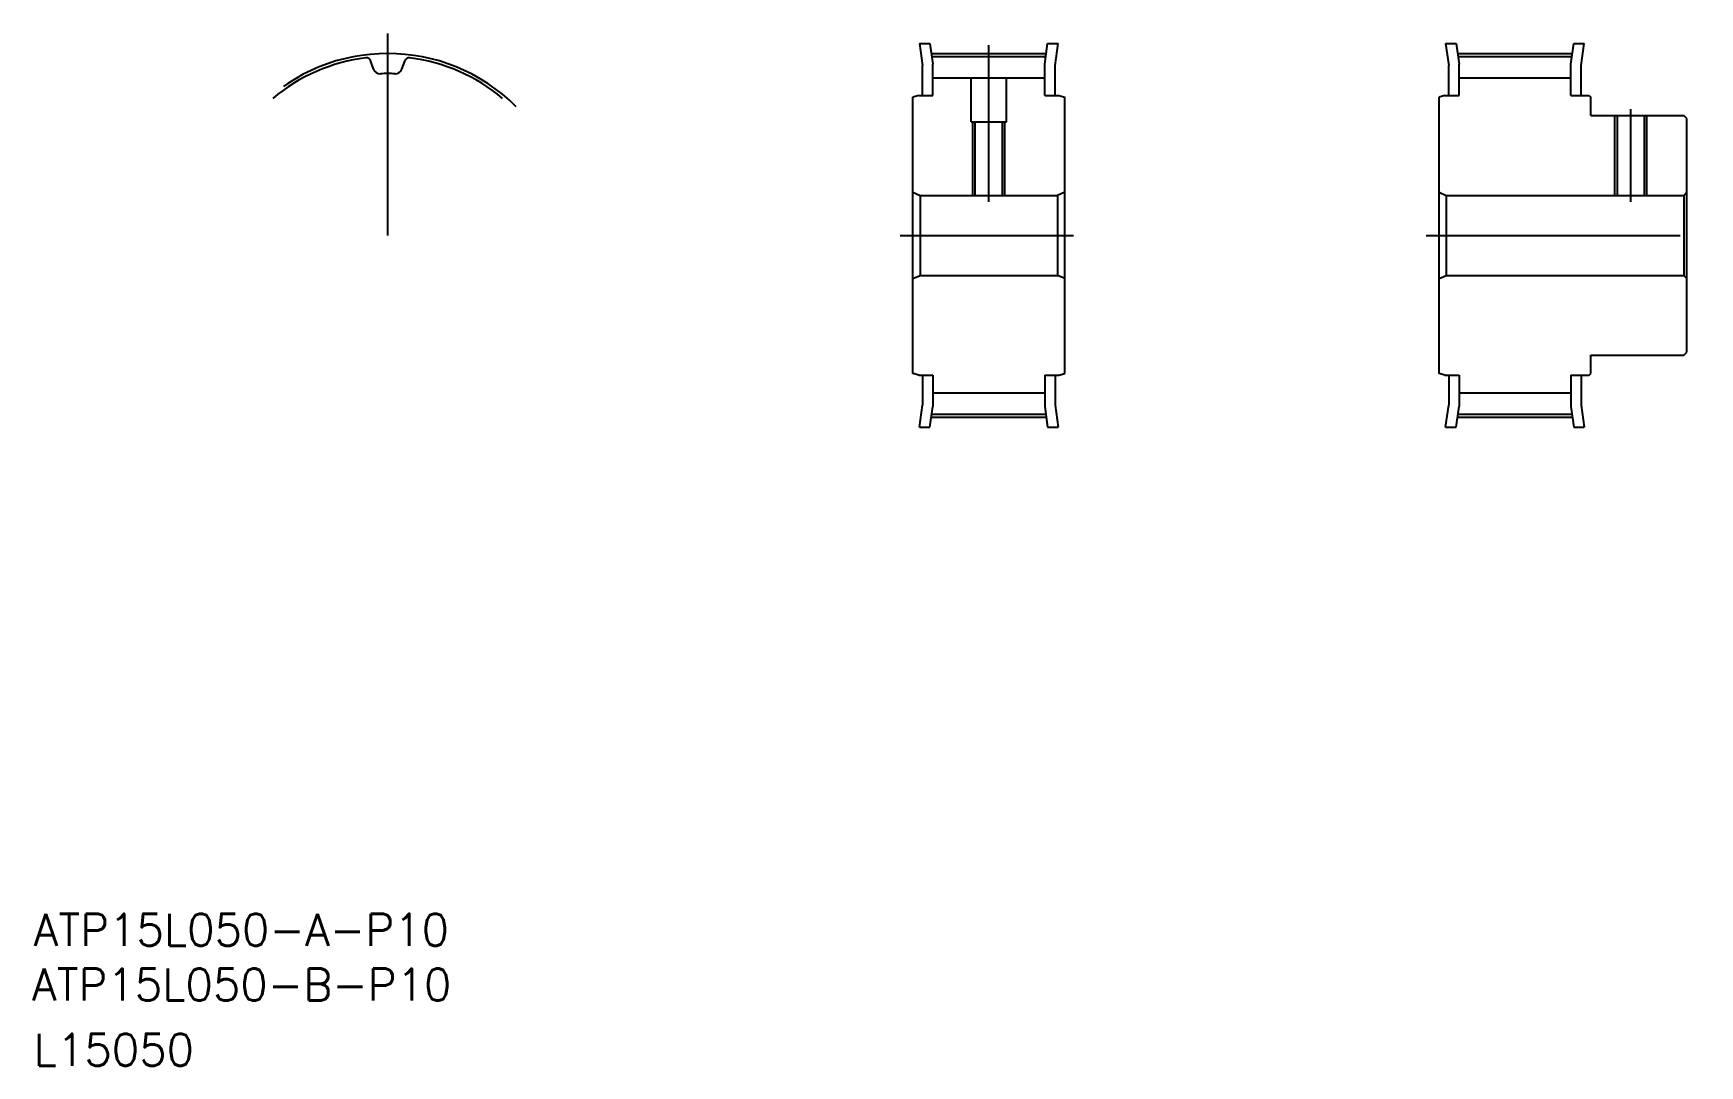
# Model space of a CAD drawing. Extents: x 10 to 218, y 10 to 139.
import ezdxf

# ---------------------------------------------------------------- set-up
doc = ezdxf.new("R2010")
doc.units = 0
doc.linetypes.add('CENTER', pattern=[50.8, 31.75, -6.35, 6.35, -6.35])
doc.linetypes.add('DASHED', pattern=[19.05, 12.7, -6.35])
doc.layers.get('0').update_dxf_attribs({"linetype": 'CONTINUOUS'})
doc.layers.add('CENTER', color=1, linetype='CENTER')
doc.styles.get("Standard").update_dxf_attribs({"font": 'txt', "bigfont": 'BIGFONT'})

msp = doc.modelspace()

# ---------------------------------------------------------------- linework, layer by layer
at = {"color": 7, "linetype": 'CONTINUOUS'}
for p, q in [((120.77, 137.82), (121.17, 135.04)), ((120.77, 137.82), (122.09, 137.82)), ((122.09, 137.82), (122.45, 135.21)), ((136.45, 135.21), (136.8, 137.82)), ((136.8, 137.82), (138.12, 137.82)), ((137.73, 135.04), (138.12, 137.82)), ((186.57, 137.82), (186.97, 135.04)), ((186.57, 137.82), (187.89, 137.82)), ((187.89, 137.82), (188.25, 135.21)), ((202.25, 135.21), (202.6, 137.82)), ((202.6, 137.82), (203.92, 137.82)), ((203.53, 135.04), (203.92, 137.82)), ((52.51, 134.6), (52.12, 135.67)), ((56.05, 134.6), (56.44, 135.67)), ((122.32, 136.18), (136.58, 136.18)), ((188.12, 136.18), (202.38, 136.18)), ((121.17, 131.32), (121.17, 135.04)), ((122.45, 131.32), (122.45, 135.21)), ((122.45, 133.51), (136.45, 133.51)), ((136.45, 131.32), (136.45, 135.21)), ((137.73, 131.32), (137.73, 135.04)), ((186.97, 131.32), (186.97, 135.04)), ((188.25, 131.32), (188.25, 135.21)), ((188.25, 133.51), (202.25, 133.51)), ((202.25, 131.32), (202.25, 135.21)), ((203.53, 131.32), (203.53, 135.04)), ((120.69, 131.32), (119.95, 131.08)), ((120.69, 131.32), (122.45, 131.32)), ((136.45, 131.32), (138.21, 131.32)), ((138.21, 131.32), (138.95, 131.08)), ((186.49, 131.32), (185.75, 131.08)), ((186.49, 131.32), (188.25, 131.32)), ((202.25, 131.32), (204.51, 131.32)), ((204.51, 131.32), (204.75, 131.08)), ((119.95, 96.56), (119.95, 131.08)), ((138.95, 96.56), (138.95, 131.08)), ((185.75, 96.56), (185.75, 131.08)), ((204.75, 128.82), (204.75, 131.08)), ((204.75, 128.82), (216.35, 128.82)), ((216.75, 128.42), (216.35, 128.82)), ((216.75, 99.22), (216.75, 128.42)), ((119.95, 119.22), (120.85, 118.82)), ((120.85, 118.82), (138.05, 118.82)), ((120.85, 118.82), (120.85, 108.82)), ((138.95, 119.22), (138.05, 118.82)), ((138.05, 118.82), (138.05, 108.82)), ((185.75, 119.22), (186.65, 118.82)), ((186.65, 118.82), (216.35, 118.82)), ((186.65, 118.82), (186.65, 108.82)), ((216.35, 118.82), (216.75, 119.22)), ((216.35, 118.82), (216.35, 108.82)), ((119.95, 108.42), (120.85, 108.82)), ((120.85, 108.82), (138.05, 108.82)), ((138.95, 108.42), (138.05, 108.82)), ((185.75, 108.42), (186.65, 108.82)), ((186.65, 108.82), (216.35, 108.82)), ((194.07, 108.82), (194.07, 108.82)), ((201.5, 108.82), (201.5, 108.82)), ((216.35, 108.82), (216.75, 108.42)), ((204.75, 98.82), (216.35, 98.82)), ((204.75, 96.56), (204.75, 98.82)), ((216.35, 98.82), (216.75, 99.22)), ((120.69, 96.32), (119.95, 96.56)), ((120.69, 96.32), (122.45, 96.32)), ((121.17, 96.32), (121.17, 92.6)), ((122.45, 96.32), (122.45, 92.43)), ((136.45, 96.32), (136.45, 92.43)), ((136.45, 96.32), (138.21, 96.32)), ((137.73, 96.32), (137.73, 92.6)), ((138.21, 96.32), (138.95, 96.56)), ((186.49, 96.32), (185.75, 96.56)), ((186.49, 96.32), (188.25, 96.32)), ((186.97, 96.32), (186.97, 92.6)), ((188.25, 96.32), (188.25, 92.43)), ((202.25, 96.32), (202.25, 92.43)), ((202.25, 96.32), (204.51, 96.32)), ((203.53, 96.32), (203.53, 92.6)), ((204.51, 96.32), (204.75, 96.56)), ((122.45, 94.14), (136.45, 94.14)), ((188.25, 94.14), (202.25, 94.14)), ((120.77, 89.82), (121.17, 92.6)), ((122.09, 89.82), (122.45, 92.43)), ((136.45, 92.43), (136.8, 89.82)), ((137.73, 92.6), (138.12, 89.82)), ((186.57, 89.82), (186.97, 92.6)), ((187.89, 89.82), (188.25, 92.43)), ((202.25, 92.43), (202.6, 89.82)), ((203.53, 92.6), (203.92, 89.82)), ((120.77, 89.82), (122.09, 89.82)), ((122.32, 91.46), (136.58, 91.46)), ((136.8, 89.82), (138.12, 89.82)), ((186.57, 89.82), (187.89, 89.82)), ((188.12, 91.46), (202.38, 91.46)), ((202.6, 89.82), (203.92, 89.82))]:
    msp.add_line(p, q, dxfattribs=at)
at = {"color": 3, "linetype": 'DASHED'}
for p, q in [((127.25, 128.02), (127.25, 133.51)), ((131.65, 128.02), (131.65, 133.51)), ((127.25, 128.02), (131.65, 128.02)), ((127.45, 118.82), (127.45, 128.02)), ((127.75, 118.82), (127.75, 128.02)), ((131.14, 118.82), (131.14, 128.02)), ((131.45, 118.82), (131.45, 128.02)), ((207.75, 118.82), (207.75, 128.82)), ((208.05, 118.82), (208.05, 128.82)), ((211.44, 118.82), (211.44, 128.82)), ((211.75, 118.82), (211.75, 128.82))]:
    msp.add_line(p, q, dxfattribs=at)
at = {"color": 7, "linetype": 'CONTINUOUS'}
for centre, radius, start, end in [((54.28, 113.82), 22.36, 96.9959, 130), ((51.62, 135.49), 0.53, 20, 96.9959), ((56.94, 135.49), 0.53, 83.0041, 160), ((54.28, 113.82), 22.36, 50, 83.0041), ((53.32, 134.89), 0.86, 200, 272.613), ((54.28, 113.82), 20.23, 87.387, 92.613), ((55.24, 134.89), 0.86, 267.387, 340)]:
    msp.add_arc(centre, radius, start, end, dxfattribs=at)
at = {"layer": 'CENTER', "color": 1, "linetype": 'CENTER'}
for p, q in [((54.28, 113.82), (54.28, 139.08)), ((129.45, 118.02), (129.45, 137.61)), ((122.26, 136.56), (136.63, 136.56)), ((188.06, 136.56), (202.43, 136.56)), ((209.75, 118.02), (209.75, 129.62)), ((118.35, 113.82), (140.05, 113.82)), ((184.15, 113.82), (218.35, 113.82)), ((122.26, 91.08), (136.63, 91.08)), ((188.06, 91.08), (202.43, 91.08))]:
    msp.add_line(p, q, dxfattribs=at)
msp.add_arc((54.28, 113.82), 22.74, 45, 135, dxfattribs=at)

# ---------------------------------------------------------------- texts
at = {"color": 7, "linetype": 'CONTINUOUS'}
for s, p in [('ATP15L050-A-P10', (10, 25)), ('ATP15L050-B-P10', (9.79, 18.13)), ('L15050', (10, 10))]:
    msp.add_text(s, height=4, dxfattribs=at).set_placement(p)

doc.saveas('drawing.dxf')
